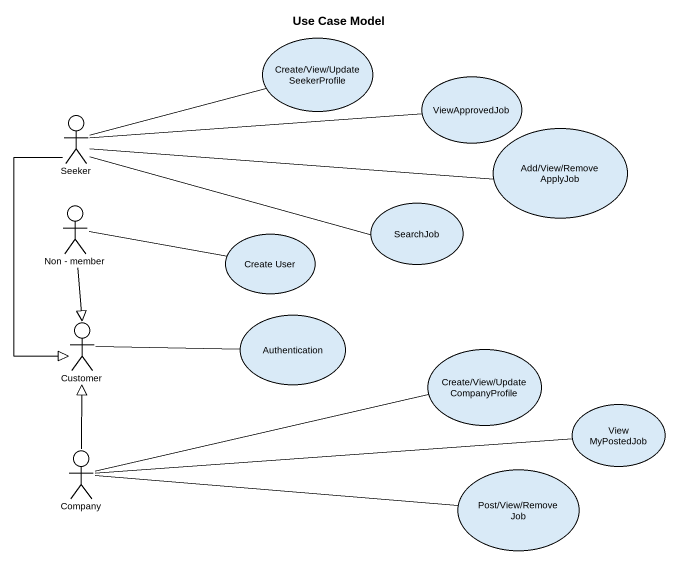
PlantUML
@startuml
title Use Case Model
usecase "Create/View/Update SeekerProfile" as Create_View_Update
usecase ViewApprovedJob
actor Seeker
usecase "Add/View/Remove ApplyJob" as Add_View_Remove_ApplyJob
actor "Non - member" as Non_member
usecase "Create User" as Create_User
usecase SearchJob
actor Customer
usecase Authentication
usecase "Create/View/Update CompanyProfile" as Create_View_Update_2
usecase "View MyPostedJob" as View_MyPostedJob
actor Company
usecase "Post/View/Remove Job" as Post_View_Remove_Job
Seeker -right- Create_View_Update
Seeker -right- ViewApprovedJob
Seeker -right- Add_View_Remove_ApplyJob
Seeker -right- SearchJob
Seeker --|> Customer
Non_member -right- Create_User
Non_member --|> Customer
Customer -right- Authentication
Company -up-|> Customer
Company -right- Create_View_Update_2
Company -right- View_MyPostedJob
Company -right- Post_View_Remove_Job
@enduml
